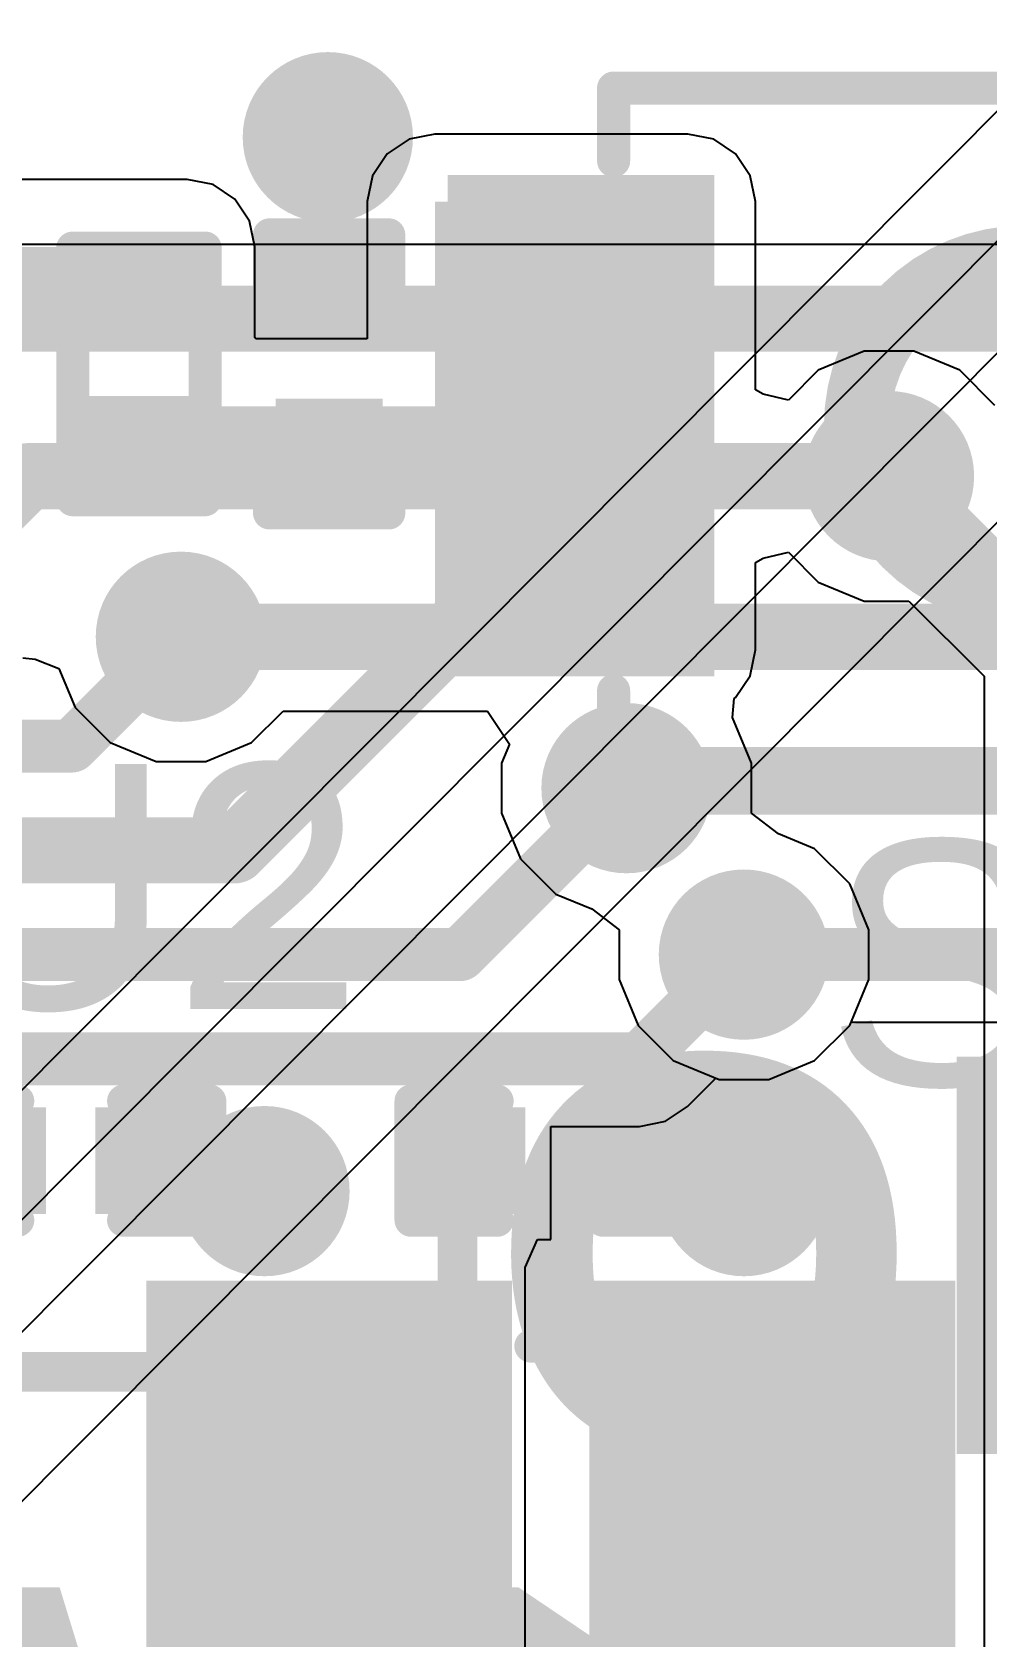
# Model space of a CAD drawing. Header units: inches. Extents: x -17 to 5374, y 0 to 5389.
# Drawn here: x 16.34 to 20, y 11.51 to 17.66 of the extents above; entities that cross this region are included whole.
import ezdxf

# ---------------------------------------------------------------- set-up
doc = ezdxf.new("R2010")
doc.units = ezdxf.units.IN
for name, color, linetype in [('Bottom Layer', 5, 'Continuous'), ('Bottom Overlay', 54, 'Continuous'), ('Bottom Solder', 6, 'Continuous'), ('Top Layer', 1, 'Continuous'), ('Top Overlay', 2, 'Continuous'), ('Top Paste', 8, 'Continuous'), ('Top Solder', 216, 'Continuous'), ('Via Holes', 16, 'Continuous')]:
    doc.layers.add(name, color=color, linetype=linetype)
doc.styles.add('Arial', font='', dxfattribs={"height": 0.2})
doc.styles.add('Arial_Bold', font='', dxfattribs={"height": 0.2})
doc.styles.get('Arial').set_extended_font_data('Arial')
doc.styles.get('Arial_Bold').set_extended_font_data('Arial', bold=True)

# ---------------------------------------------------------------- blocks, each defined once
blk = doc.blocks.new('SMD3225_4P_21')
at = {"layer": 'Top Layer'}
for points in [[(-1.8, 1.45), (-0.4, 1.45), (-0.4, 0.25), (-1.8, 0.25)], [(0.4, 1.45), (1.8, 1.45), (1.8, 0.25), (0.4, 0.25)], [(-1.8, -0.25), (-0.4, -0.25), (-0.4, -1.45), (-1.8, -1.45)], [(0.4, -0.25), (1.8, -0.25), (1.8, -1.45), (0.4, -1.45)]]:
    blk.add_hatch(color=1, dxfattribs=at).paths.add_polyline_path(points)
at = {"layer": 'Top Paste'}
for points in [[(-1.8, 1.45), (-0.4, 1.45), (-0.4, 0.25), (-1.8, 0.25)], [(0.4, 1.45), (1.8, 1.45), (1.8, 0.25), (0.4, 0.25)], [(-1.8, -0.25), (-0.4, -0.25), (-0.4, -1.45), (-1.8, -1.45)], [(0.4, -0.25), (1.8, -0.25), (1.8, -1.45), (0.4, -1.45)]]:
    blk.add_hatch(color=8, dxfattribs=at).paths.add_polyline_path(points)
at = {"layer": 'Top Solder'}
for points in [[(-1.9016, 1.5516), (-0.2984, 1.5516), (-0.2984, 0.1484), (-1.9016, 0.1484)], [(0.2984, 1.5516), (1.9016, 1.5516), (1.9016, 0.1484), (0.2984, 0.1484)], [(-1.9016, -0.1484), (-0.2984, -0.1484), (-0.2984, -1.5516), (-1.9016, -1.5516)], [(0.2984, -0.1484), (1.9016, -0.1484), (1.9016, -1.5516), (0.2984, -1.5516)]]:
    blk.add_hatch(color=216, dxfattribs=at).paths.add_polyline_path(points)
at = {"layer": 'Top Overlay', "const_width": 0.127}
for points in [[(-0.2032, 1.2954), (0.1778, 1.2954)], [(-1.651, 0.0762), (-1.651, -0.1016)], [(1.651, 0.0762), (1.651, -0.1016)], [(-2.0828, -0.7112), (-1.9558, -0.8382)], [(-2.0828, -0.7112), (-2.0828, -0.9652)], [(-1.9558, -0.8382), (-2.0828, -0.9652)], [(-0.2032, -1.2954), (0.1778, -1.2954)]]:
    blk.add_lwpolyline(points, dxfattribs=at)
at = {"layer": 'Top Overlay', "const_width": 0.0635}
for points in [[(-0.2349, 1.2954, 1), (-0.1714, 1.2954, 1)], [(0.1461, 1.2954, 1), (0.2095, 1.2954, 1)], [(-1.6827, 0.0762, 1), (-1.6193, 0.0762, 1)], [(1.6193, 0.0762, 1), (1.6827, 0.0762, 1)], [(-1.6827, -0.1016, 1), (-1.6193, -0.1016, 1)], [(1.6193, -0.1016, 1), (1.6827, -0.1016, 1)], [(-2.1145, -0.7112, 1), (-2.0511, -0.7112, 1)], [(-2.1145, -0.7112, 1), (-2.0511, -0.7112, 1)], [(-1.9875, -0.8382, 1), (-1.9241, -0.8382, 1)], [(-1.9875, -0.8382, 1), (-1.9241, -0.8382, 1)], [(-2.1145, -0.9652, 1), (-2.0511, -0.9652, 1)], [(-2.1145, -0.9652, 1), (-2.0511, -0.9652, 1)], [(-0.2349, -1.2954, 1), (-0.1714, -1.2954, 1)], [(0.1461, -1.2954, 1), (0.2095, -1.2954, 1)]]:
    blk.add_lwpolyline(points, format="xyb", close=True, dxfattribs=at)
blk = doc.blocks.new('XDFN_4_EP_1_1__24')
at = {"layer": 'Top Solder'}
for p in [(-0.6885, 0.1869), (0.3816, 0.1787), (-0.6885, -0.4634), (0.2312, -0.4715)]:
    blk.add_line(p, (-5367.8421, -5386.8921), dxfattribs=at)
blk = doc.blocks.new('B3U_1000P_25')
at = {"layer": 'Top Layer'}
for points in [[(-2.11, 0.86), (-1.29, 0.86), (-1.29, -0.86), (-2.11, -0.86)], [(1.29, 0.86), (2.11, 0.86), (2.11, -0.86), (1.29, -0.86)]]:
    blk.add_hatch(color=1, dxfattribs=at).paths.add_polyline_path(points)
at = {"layer": 'Top Paste'}
for points in [[(-2.11, 0.86), (-1.29, 0.86), (-1.29, -0.86), (-2.11, -0.86)], [(1.29, 0.86), (2.11, 0.86), (2.11, -0.86), (1.29, -0.86)]]:
    blk.add_hatch(color=8, dxfattribs=at).paths.add_polyline_path(points)
at = {"layer": 'Top Solder'}
for points in [[(-2.2116, 0.9616), (-1.1884, 0.9616), (-1.1884, -0.9616), (-2.2116, -0.9616)], [(1.1884, 0.9616), (2.2116, 0.9616), (2.2116, -0.9616), (1.1884, -0.9616)]]:
    blk.add_hatch(color=216, dxfattribs=at).paths.add_polyline_path(points)
at = {"layer": 'Top Overlay', "const_width": 0.127}
for points in [[(-1.5748, 1.016), (-1.5748, 1.2954)], [(-1.5748, 1.2954), (1.5748, 1.2954)], [(1.5748, 1.016), (1.5748, 1.2954)], [(-1.5748, -1.2954), (-1.5748, -1.016)], [(1.5748, -1.2954), (1.5748, -1.016)], [(-1.5748, -1.2954), (1.5748, -1.2954)]]:
    blk.add_lwpolyline(points, dxfattribs=at)
at = {"layer": 'Top Overlay'}
for points, const_width in [([(-1.6065, 1.2954, 1), (-1.5431, 1.2954, 1)], 0.0635), ([(-1.6065, 1.2954, 1), (-1.5431, 1.2954, 1)], 0.0635), ([(1.5431, 1.2954, 1), (1.6066, 1.2954, 1)], 0.0635), ([(1.5431, 1.2954, 1), (1.6066, 1.2954, 1)], 0.0635), ([(-1.6065, 1.016, 1), (-1.5431, 1.016, 1)], 0.0635), ([(1.5431, 1.016, 1), (1.6066, 1.016, 1)], 0.0635), ([(0.6411, 0, 1), (-0.6411, 0, 1)], 0.254), ([(-0.7046, 0, 1), (-0.5776, 0, 1)], 0.127), ([(0.5776, 0, 1), (0.7046, 0, 1)], 0.127), ([(-1.6065, -1.016, 1), (-1.5431, -1.016, 1)], 0.0635), ([(1.5431, -1.016, 1), (1.6066, -1.016, 1)], 0.0635), ([(-1.6065, -1.2954, 1), (-1.5431, -1.2954, 1)], 0.0635), ([(-1.6065, -1.2954, 1), (-1.5431, -1.2954, 1)], 0.0635), ([(1.5431, -1.2954, 1), (1.6066, -1.2954, 1)], 0.0635), ([(1.5431, -1.2954, 1), (1.6066, -1.2954, 1)], 0.0635)]:
    blk.add_lwpolyline(points, format="xyb", close=True, dxfattribs=dict(at, const_width=const_width))
blk = doc.blocks.new('R___0201_28')
at = {"layer": 'Top Layer'}
for points in [[(-0.41, 0.185), (-0.14, 0.185), (-0.14, -0.185), (-0.41, -0.185)], [(0.14, 0.185), (0.41, 0.185), (0.41, -0.185), (0.14, -0.185)]]:
    blk.add_hatch(color=1, dxfattribs=at).paths.add_polyline_path(points)
at = {"layer": 'Top Paste'}
for points in [[(-0.41, 0.185), (-0.14, 0.185), (-0.14, -0.185), (-0.41, -0.185)], [(0.14, 0.185), (0.41, 0.185), (0.41, -0.185), (0.14, -0.185)]]:
    blk.add_hatch(color=8, dxfattribs=at).paths.add_polyline_path(points)
at = {"layer": 'Top Solder'}
for points in [[(-0.465, 0.24), (-0.085, 0.24), (-0.085, -0.24), (-0.465, -0.24)], [(0.085, 0.24), (0.465, 0.24), (0.465, -0.24), (0.085, -0.24)]]:
    blk.add_hatch(color=216, dxfattribs=at).paths.add_polyline_path(points)
at = {"layer": 'Top Overlay', "const_width": 0.127}
for points in [[(-0.4826, 0.254), (0.4826, 0.254)], [(-0.4826, 0.254), (-0.4826, -0.254)], [(0.4826, 0.254), (0.4826, -0.254)], [(-0.4826, -0.254), (0.4826, -0.254)]]:
    blk.add_lwpolyline(points, dxfattribs=at)
at = {"layer": 'Top Overlay', "const_width": 0.0635}
for points in [[(-0.5143, 0.254, 1), (-0.4508, 0.254, 1)], [(-0.5143, 0.254, 1), (-0.4508, 0.254, 1)], [(0.4508, 0.254, 1), (0.5143, 0.254, 1)], [(0.4508, 0.254, 1), (0.5143, 0.254, 1)], [(-0.5143, -0.254, 1), (-0.4508, -0.254, 1)], [(-0.5143, -0.254, 1), (-0.4508, -0.254, 1)], [(0.4508, -0.254, 1), (0.5143, -0.254, 1)], [(0.4508, -0.254, 1), (0.5143, -0.254, 1)]]:
    blk.add_lwpolyline(points, format="xyb", close=True, dxfattribs=at)
blk = doc.blocks.new('CAP_0201_39')
at = {"layer": 'Top Layer'}
for points in [[(-0.45, 0.15), (-0.15, 0.15), (-0.15, -0.15), (-0.45, -0.15)], [(0.15, 0.15), (0.45, 0.15), (0.45, -0.15), (0.15, -0.15)]]:
    blk.add_hatch(color=1, dxfattribs=at).paths.add_polyline_path(points)
at = {"layer": 'Top Paste'}
for points in [[(-0.45, 0.15), (-0.15, 0.15), (-0.15, -0.15), (-0.45, -0.15)], [(0.15, 0.15), (0.45, 0.15), (0.45, -0.15), (0.15, -0.15)]]:
    blk.add_hatch(color=8, dxfattribs=at).paths.add_polyline_path(points)
at = {"layer": 'Top Solder'}
for points in [[(-0.505, 0.205), (-0.095, 0.205), (-0.095, -0.205), (-0.505, -0.205)], [(0.095, 0.205), (0.505, 0.205), (0.505, -0.205), (0.095, -0.205)]]:
    blk.add_hatch(color=216, dxfattribs=at).paths.add_polyline_path(points)
at = {"layer": 'Top Overlay', "const_width": 0.127}
for points in [[(-0.5334, -0.2286), (-0.5334, 0.2286)], [(-0.2032, 0.2286), (-0.5334, 0.2286)], [(0.5334, 0.2286), (0.2032, 0.2286)], [(0.5334, -0.2286), (0.5334, 0.2286)], [(-0.2032, -0.2286), (-0.5334, -0.2286)], [(0.5334, -0.2286), (0.2032, -0.2286)]]:
    blk.add_lwpolyline(points, dxfattribs=at)
at = {"layer": 'Top Overlay', "const_width": 0.0635}
for points in [[(-0.5651, 0.2286, 1), (-0.5016, 0.2286, 1)], [(-0.5651, 0.2286, 1), (-0.5016, 0.2286, 1)], [(-0.2349, 0.2286, 1), (-0.1714, 0.2286, 1)], [(0.1714, 0.2286, 1), (0.2349, 0.2286, 1)], [(0.5016, 0.2286, 1), (0.5651, 0.2286, 1)], [(0.5016, 0.2286, 1), (0.5651, 0.2286, 1)], [(-0.5651, -0.2286, 1), (-0.5016, -0.2286, 1)], [(-0.5651, -0.2286, 1), (-0.5016, -0.2286, 1)], [(-0.2349, -0.2286, 1), (-0.1714, -0.2286, 1)], [(0.1714, -0.2286, 1), (0.2349, -0.2286, 1)], [(0.5016, -0.2286, 1), (0.5651, -0.2286, 1)], [(0.5016, -0.2286, 1), (0.5651, -0.2286, 1)]]:
    blk.add_lwpolyline(points, format="xyb", close=True, dxfattribs=at)
blk = doc.blocks.new('C___0201_40')
at = {"layer": 'Top Layer'}
for points in [[(-0.45, 0.15), (-0.15, 0.15), (-0.15, -0.15), (-0.45, -0.15)], [(0.15, 0.15), (0.45, 0.15), (0.45, -0.15), (0.15, -0.15)]]:
    blk.add_hatch(color=1, dxfattribs=at).paths.add_polyline_path(points)
at = {"layer": 'Top Paste'}
for points in [[(-0.45, 0.15), (-0.15, 0.15), (-0.15, -0.15), (-0.45, -0.15)], [(0.15, 0.15), (0.45, 0.15), (0.45, -0.15), (0.15, -0.15)]]:
    blk.add_hatch(color=8, dxfattribs=at).paths.add_polyline_path(points)
at = {"layer": 'Top Solder'}
for points in [[(-0.505, 0.205), (-0.095, 0.205), (-0.095, -0.205), (-0.505, -0.205)], [(0.095, 0.205), (0.505, 0.205), (0.505, -0.205), (0.095, -0.205)]]:
    blk.add_hatch(color=216, dxfattribs=at).paths.add_polyline_path(points)
at = {"layer": 'Top Overlay', "const_width": 0.127}
for points in [[(-0.5334, 0.2286), (-0.5334, -0.2286)], [(-0.2032, 0.2286), (-0.5334, 0.2286)], [(0.5334, 0.2286), (0.2032, 0.2286)], [(0.5334, 0.2286), (0.5334, -0.2286)], [(-0.2032, -0.2286), (-0.5334, -0.2286)], [(0.5334, -0.2286), (0.2032, -0.2286)]]:
    blk.add_lwpolyline(points, dxfattribs=at)
at = {"layer": 'Top Overlay', "const_width": 0.0635}
for points in [[(-0.5651, 0.2286, 1), (-0.5016, 0.2286, 1)], [(-0.5651, 0.2286, 1), (-0.5016, 0.2286, 1)], [(-0.2349, 0.2286, 1), (-0.1714, 0.2286, 1)], [(0.1714, 0.2286, 1), (0.2349, 0.2286, 1)], [(0.5016, 0.2286, 1), (0.5651, 0.2286, 1)], [(0.5016, 0.2286, 1), (0.5651, 0.2286, 1)], [(-0.5651, -0.2286, 1), (-0.5016, -0.2286, 1)], [(-0.5651, -0.2286, 1), (-0.5016, -0.2286, 1)], [(-0.2349, -0.2286, 1), (-0.1714, -0.2286, 1)], [(0.1714, -0.2286, 1), (0.2349, -0.2286, 1)], [(0.5016, -0.2286, 1), (0.5651, -0.2286, 1)], [(0.5016, -0.2286, 1), (0.5651, -0.2286, 1)]]:
    blk.add_lwpolyline(points, format="xyb", close=True, dxfattribs=at)
blk = doc.blocks.new('CAP_0201_44')
at = {"layer": 'Top Layer'}
for points in [[(-0.45, 0.15), (-0.15, 0.15), (-0.15, -0.15), (-0.45, -0.15)], [(0.15, 0.15), (0.45, 0.15), (0.45, -0.15), (0.15, -0.15)]]:
    blk.add_hatch(color=1, dxfattribs=at).paths.add_polyline_path(points)
at = {"layer": 'Top Paste'}
for points in [[(-0.45, 0.15), (-0.15, 0.15), (-0.15, -0.15), (-0.45, -0.15)], [(0.15, 0.15), (0.45, 0.15), (0.45, -0.15), (0.15, -0.15)]]:
    blk.add_hatch(color=8, dxfattribs=at).paths.add_polyline_path(points)
at = {"layer": 'Top Solder'}
for points in [[(-0.505, 0.205), (-0.095, 0.205), (-0.095, -0.205), (-0.505, -0.205)], [(0.095, 0.205), (0.505, 0.205), (0.505, -0.205), (0.095, -0.205)]]:
    blk.add_hatch(color=216, dxfattribs=at).paths.add_polyline_path(points)
at = {"layer": 'Top Overlay', "const_width": 0.127}
for points in [[(-0.5334, 0.2286), (-0.2032, 0.2286)], [(-0.5334, -0.2286), (-0.5334, 0.2286)], [(0.2032, 0.2286), (0.5334, 0.2286)], [(0.5334, -0.2286), (0.5334, 0.2286)], [(-0.5334, -0.2286), (-0.2032, -0.2286)], [(0.2032, -0.2286), (0.5334, -0.2286)]]:
    blk.add_lwpolyline(points, dxfattribs=at)
at = {"layer": 'Top Overlay', "const_width": 0.0635}
for points in [[(-0.5651, 0.2286, 1), (-0.5016, 0.2286, 1)], [(-0.5651, 0.2286, 1), (-0.5016, 0.2286, 1)], [(-0.2349, 0.2286, 1), (-0.1714, 0.2286, 1)], [(0.1714, 0.2286, 1), (0.2349, 0.2286, 1)], [(0.5016, 0.2286, 1), (0.5651, 0.2286, 1)], [(0.5016, 0.2286, 1), (0.5651, 0.2286, 1)], [(-0.5651, -0.2286, 1), (-0.5016, -0.2286, 1)], [(-0.5651, -0.2286, 1), (-0.5016, -0.2286, 1)], [(-0.2349, -0.2286, 1), (-0.1714, -0.2286, 1)], [(0.1714, -0.2286, 1), (0.2349, -0.2286, 1)], [(0.5016, -0.2286, 1), (0.5651, -0.2286, 1)], [(0.5016, -0.2286, 1), (0.5651, -0.2286, 1)]]:
    blk.add_lwpolyline(points, format="xyb", close=True, dxfattribs=at)

msp = doc.modelspace()

# ---------------------------------------------------------------- hatches: boundary and pattern name
at = {"layer": 'Bottom Layer'}
h = msp.add_hatch(color=5, dxfattribs=at)
edge = h.paths.add_edge_path()
edge.add_arc((17.4711, 17.2612), 0.225, 0, 360)
h = msp.add_hatch(color=5, dxfattribs=at)
edge = h.paths.add_edge_path()
edge.add_arc((19.6237, 15.9608), 0.225, 0, 360)
h = msp.add_hatch(color=5, dxfattribs=at)
edge = h.paths.add_edge_path()
edge.add_arc((16.9074, 15.3448), 0.225, 0, 360)
h = msp.add_hatch(color=5, dxfattribs=at)
edge = h.paths.add_edge_path()
edge.add_arc((18.6168, 14.764), 0.225, 0, 360)
h = msp.add_hatch(color=5, dxfattribs=at)
edge = h.paths.add_edge_path()
edge.add_arc((19.0671, 14.1254), 0.225, 0, 360)
h = msp.add_hatch(color=5, dxfattribs=at)
edge = h.paths.add_edge_path()
edge.add_arc((17.228, 13.2181), 0.225, 0, 360)
h = msp.add_hatch(color=5, dxfattribs=at)
edge = h.paths.add_edge_path()
edge.add_arc((19.0671, 13.2181), 0.225, 0, 360)
at = {"layer": 'Bottom Solder'}
h = msp.add_hatch(color=6, dxfattribs=at)
edge = h.paths.add_edge_path()
edge.add_arc((17.4711, 17.2612), 0.3266, 0, 360)
h = msp.add_hatch(color=6, dxfattribs=at)
edge = h.paths.add_edge_path()
edge.add_arc((19.6237, 15.9608), 0.3266, 0, 360)
h = msp.add_hatch(color=6, dxfattribs=at)
edge = h.paths.add_edge_path()
edge.add_arc((16.9074, 15.3448), 0.3266, 0, 360)
h = msp.add_hatch(color=6, dxfattribs=at)
edge = h.paths.add_edge_path()
edge.add_arc((18.6168, 14.764), 0.3266, 0, 360)
h = msp.add_hatch(color=6, dxfattribs=at)
edge = h.paths.add_edge_path()
edge.add_arc((19.0671, 14.1254), 0.3266, 0, 360)
h = msp.add_hatch(color=6, dxfattribs=at)
edge = h.paths.add_edge_path()
edge.add_arc((17.228, 13.2181), 0.3266, 0, 360)
h = msp.add_hatch(color=6, dxfattribs=at)
edge = h.paths.add_edge_path()
edge.add_arc((19.0671, 13.2181), 0.3266, 0, 360)
at = {"layer": 'Top Layer'}
h = msp.add_hatch(color=1, dxfattribs=at)
edge = h.paths.add_edge_path()
edge.add_arc((17.4711, 17.2612), 0.225, 0, 360)
for points in [[(17.8816, 15.2944), (18.8522, 15.2944), (18.8522, 17.0144), (17.8816, 17.0144)], [(15.7734, 16.4932), (16.9315, 16.4932), (16.9315, 16.8402), (15.7734, 16.8402)], [(16.5615, 15.8761), (18.8522, 15.8761), (18.8522, 16.2282), (16.5615, 16.2282)]]:
    msp.add_hatch(color=1, dxfattribs=at).paths.add_polyline_path(points)
h = msp.add_hatch(color=1, dxfattribs=at)
edge = h.paths.add_edge_path()
edge.add_arc((19.6237, 15.9608), 0.225, 0, 360)
h = msp.add_hatch(color=1, dxfattribs=at)
edge = h.paths.add_edge_path()
edge.add_arc((16.9074, 15.3448), 0.225, 0, 360)
h = msp.add_hatch(color=1, dxfattribs=at)
edge = h.paths.add_edge_path()
edge.add_arc((18.6168, 14.764), 0.225, 0, 360)
h = msp.add_hatch(color=1, dxfattribs=at)
edge = h.paths.add_edge_path()
edge.add_arc((19.0671, 14.1254), 0.225, 0, 360)
h = msp.add_hatch(color=1, dxfattribs=at)
edge = h.paths.add_edge_path()
edge.add_arc((17.228, 13.2181), 0.225, 0, 360)
h = msp.add_hatch(color=1, dxfattribs=at)
edge = h.paths.add_edge_path()
edge.add_arc((19.0671, 13.2181), 0.225, 0, 360)
at = {"layer": 'Top Solder'}
h = msp.add_hatch(color=216, dxfattribs=at)
edge = h.paths.add_edge_path()
edge.add_arc((17.4711, 17.2612), 0.3266, 0, 360)
h = msp.add_hatch(color=216, dxfattribs=at)
edge = h.paths.add_edge_path()
edge.add_arc((19.6237, 15.9608), 0.3266, 0, 360)
h = msp.add_hatch(color=216, dxfattribs=at)
edge = h.paths.add_edge_path()
edge.add_arc((16.9074, 15.3448), 0.3266, 0, 360)
h = msp.add_hatch(color=216, dxfattribs=at)
edge = h.paths.add_edge_path()
edge.add_arc((18.6168, 14.764), 0.3266, 0, 360)
h = msp.add_hatch(color=216, dxfattribs=at)
edge = h.paths.add_edge_path()
edge.add_arc((19.0671, 14.1254), 0.3266, 0, 360)
h = msp.add_hatch(color=216, dxfattribs=at)
edge = h.paths.add_edge_path()
edge.add_arc((17.228, 13.2181), 0.3266, 0, 360)
h = msp.add_hatch(color=216, dxfattribs=at)
edge = h.paths.add_edge_path()
edge.add_arc((19.0671, 13.2181), 0.3266, 0, 360)
at = {"layer": 'Via Holes'}
h = msp.add_hatch(color=7, dxfattribs=at)
edge = h.paths.add_edge_path()
edge.add_arc((17.4711, 17.2612), 0.15, 0, 360)
h = msp.add_hatch(color=7, dxfattribs=at)
edge = h.paths.add_edge_path()
edge.add_arc((19.6237, 15.9608), 0.15, 0, 360)
h = msp.add_hatch(color=7, dxfattribs=at)
edge = h.paths.add_edge_path()
edge.add_arc((16.9074, 15.3448), 0.15, 0, 360)
h = msp.add_hatch(color=7, dxfattribs=at)
edge = h.paths.add_edge_path()
edge.add_arc((18.6168, 14.764), 0.15, 0, 360)
h = msp.add_hatch(color=7, dxfattribs=at)
edge = h.paths.add_edge_path()
edge.add_arc((19.0671, 14.1254), 0.15, 0, 360)
h = msp.add_hatch(color=7, dxfattribs=at)
edge = h.paths.add_edge_path()
edge.add_arc((17.228, 13.2181), 0.15, 0, 360)
h = msp.add_hatch(color=7, dxfattribs=at)
edge = h.paths.add_edge_path()
edge.add_arc((19.0671, 13.2181), 0.15, 0, 360)

# ---------------------------------------------------------------- linework, layer by layer
at = {"layer": 'Bottom Layer'}
for p, q in [((24.2752, 16.85), (15.4221, 16.85)), ((16.3014, 15.2639), (16.349, 15.2585)), ((16.349, 15.2585), (16.4396, 15.2225)), ((16.4396, 15.2225), (16.5013, 15.0735)), ((16.5013, 15.0735), (16.636, 14.9387)), ((17.1787, 14.9387), (17.2999, 15.0599)), ((17.2999, 15.0599), (18.0834, 15.0599)), ((18.0834, 15.0599), (18.1683, 14.9329)), ((16.636, 14.9387), (16.8121, 14.8658)), ((17.0027, 14.8658), (17.1787, 14.9387)), ((18.1683, 14.9329), (18.1378, 14.8593)), ((16.8121, 14.8658), (17.0027, 14.8658)), ((18.1378, 14.8593), (18.1378, 14.6687)), ((18.1378, 14.6687), (18.2107, 14.4926)), ((18.2107, 14.4926), (18.3454, 14.3579)), ((18.3454, 14.3579), (18.4838, 14.3006)), ((18.4838, 14.3006), (18.5881, 14.2207)), ((18.5881, 14.2207), (18.5881, 14.0301)), ((18.5881, 14.0301), (18.6611, 13.8541)), ((18.6611, 13.8541), (18.7958, 13.7193)), ((19.3385, 13.7193), (19.4732, 13.8541)), ((19.4732, 13.8541), (19.4783, 13.8664)), ((19.4783, 13.8664), (23.463, 13.8664)), ((18.7958, 13.7193), (18.9719, 13.6464)), ((19.1624, 13.6464), (19.3385, 13.7193)), ((18.9719, 13.6464), (19.1624, 13.6464))]:
    msp.add_line(p, q, dxfattribs=at)
for points, const_width in [([(15.4221, 16.5651), (24.6591, 16.5651)], 0.254), ([(15.9717, 15.6117), (16.3208, 15.9608)], 0.254), ([(16.3208, 15.9608), (19.6237, 15.9608)], 0.254), ([(16.9074, 15.3448), (20.817, 15.3448)], 0.254), ([(18.6168, 14.764), (24.7162, 14.764)], 0.2032), ([(19.0671, 14.1254), (23.5703, 14.1254)], 0.2032)]:
    msp.add_lwpolyline(points, dxfattribs=dict(at, const_width=const_width))
for points, const_width in [([(16.2573, 15.9608, 1), (16.3843, 15.9608, 1)], 0.127), ([(16.2573, 15.9608, 1), (16.3843, 15.9608, 1)], 0.127), ([(19.5602, 15.9608, 1), (19.6872, 15.9608, 1)], 0.127), ([(16.8439, 15.3448, 1), (16.9709, 15.3448, 1)], 0.127), ([(18.566, 14.764, 1), (18.6676, 14.764, 1)], 0.1016), ([(19.0163, 14.1254, 1), (19.1179, 14.1254, 1)], 0.1016)]:
    msp.add_lwpolyline(points, format="xyb", close=True, dxfattribs=dict(at, const_width=const_width))
at = {"layer": 'Top Layer'}
for p, q in [((17.7825, 17.2537), (17.6985, 17.1975)), ((17.8816, 17.2734), (17.7825, 17.2537)), ((18.8522, 17.2734), (17.8816, 17.2734)), ((18.9513, 17.2537), (18.8522, 17.2734)), ((19.0353, 17.1975), (18.9513, 17.2537)), ((17.6985, 17.1975), (17.6423, 17.1135)), ((19.0915, 17.1135), (19.0353, 17.1975)), ((16.9315, 17.0992), (15.8219, 17.0992)), ((17.0306, 17.0795), (16.9315, 17.0992)), ((17.1146, 17.0233), (17.0306, 17.0795)), ((17.6423, 17.1135), (17.6226, 17.0144)), ((19.1112, 17.0144), (19.0915, 17.1135)), ((17.1708, 16.9393), (17.1146, 17.0233)), ((17.6226, 17.0144), (17.6226, 16.4872)), ((19.1112, 16.2916), (19.1112, 17.0144)), ((17.1905, 16.8402), (17.1708, 16.9393)), ((17.1905, 16.4932), (17.1905, 16.8402)), ((17.1954, 16.4872), (17.1905, 16.4932)), ((17.6226, 16.4872), (17.1954, 16.4872)), ((19.5284, 16.4398), (19.3524, 16.3669)), ((19.719, 16.4398), (19.5284, 16.4398)), ((19.895, 16.3669), (19.719, 16.4398)), ((19.3524, 16.3669), (19.2382, 16.2527)), ((20.0298, 16.2321), (19.895, 16.3669)), ((19.1411, 16.2749), (19.1112, 16.2916)), ((19.2382, 16.2527), (19.1411, 16.2749)), ((19.1112, 15.63), (19.1411, 15.6467)), ((19.1411, 15.6467), (19.2382, 15.6689)), ((19.2382, 15.6689), (19.3524, 15.5547)), ((19.1112, 15.2944), (19.1112, 15.63)), ((19.3524, 15.5547), (19.5284, 15.4818)), ((19.5284, 15.4818), (19.6998, 15.4818)), ((19.6998, 15.4818), (19.9884, 15.1932)), ((19.0915, 15.1953), (19.1112, 15.2944)), ((19.0353, 15.1113), (19.0915, 15.1953)), ((19.9884, 15.1932), (19.9884, 10.8274)), ((19.0229, 15.0353), (19.03, 15.1077)), ((19.03, 15.1077), (19.0353, 15.1113)), ((19.0958, 14.8593), (19.0229, 15.0353)), ((19.0958, 14.6687), (19.0958, 14.8593)), ((19.2001, 14.5888), (19.0958, 14.6687)), ((19.3385, 14.5315), (19.2001, 14.5888)), ((19.4732, 14.3967), (19.3385, 14.5315)), ((19.5461, 14.2207), (19.4732, 14.3967)), ((19.5461, 14.0301), (19.5461, 14.2207)), ((19.4732, 13.8541), (19.5461, 14.0301)), ((19.3385, 13.7193), (19.4732, 13.8541)), ((19.1624, 13.6464), (19.3385, 13.7193)), ((18.8503, 13.5423), (18.9595, 13.6515)), ((18.9595, 13.6515), (18.9719, 13.6464)), ((18.9719, 13.6464), (19.1624, 13.6464)), ((18.6671, 13.4664), (18.7663, 13.4861)), ((18.7663, 13.4861), (18.8503, 13.5423)), ((18.3261, 13.0326), (18.3261, 13.4664)), ((18.3261, 13.4664), (18.6671, 13.4664)), ((18.2285, 12.9252), (18.2758, 13.0326)), ((18.2758, 13.0326), (18.3261, 13.0326)), ((18.2285, 11.2204), (18.2285, 12.9252))]:
    msp.add_line(p, q, dxfattribs=at)
for points, const_width in [([(17.4711, 17.2612), (17.4736, 17.2587)], 0.1524), ([(17.4736, 16.6557), (17.4736, 17.2587)], 0.1524), ([(17.4736, 16.6557), (17.4761, 16.6532)], 0.1524), ([(18.4422, 15.855), (18.4422, 16.1544)], 0.254), ([(19.6237, 15.9608), (20.2733, 15.3112)], 0.254), ([(17.1126, 14.5254), (18.4422, 15.855)], 0.254), ([(16.488, 14.9254), (16.9074, 15.3448)], 0.2032), ([(15.2741, 14.9254), (16.488, 14.9254)], 0.2032), ([(17.9782, 14.1254), (18.6168, 14.764)], 0.2032), ([(15.2741, 14.5254), (17.1126, 14.5254)], 0.254), ([(15.2741, 14.1254), (17.9782, 14.1254)], 0.2032), ([(18.6671, 13.7254), (19.0671, 14.1254)], 0.2032), ([(15.2799, 13.7254), (18.6671, 13.7254)], 0.2032), ([(16.7846, 13.335), (16.7984, 13.335)], 0.1524), ([(16.7984, 13.335), (16.8584, 13.275)], 0.1524), ([(17.9687, 13.28), (18.0237, 13.335)], 0.1524), ([(16.8584, 13.275), (17.1711, 13.275)], 0.1524), ([(17.1711, 13.275), (17.228, 13.2181)], 0.1524), ([(17.9687, 12.6654), (17.9687, 13.28)], 0.1524), ([(17.4761, 12.1728), (17.9687, 12.6654)], 0.1524), ([(15.2741, 12.5254), (17.0235, 12.5254)], 0.1524), ([(17.0235, 12.5254), (17.4761, 12.0728)], 0.1524), ([(17.4761, 12.0728), (17.4761, 12.1728)], 0.1524)]:
    msp.add_lwpolyline(points, dxfattribs=dict(at, const_width=const_width))
for points, const_width in [([(17.433, 17.2612, 1), (17.5092, 17.2612, 1)], 0.0762), ([(17.4355, 17.2587, 1), (17.5117, 17.2587, 1)], 0.0762), ([(17.4355, 17.2587, 1), (17.5117, 17.2587, 1)], 0.0762), ([(17.4355, 16.6557, 1), (17.5117, 16.6557, 1)], 0.0762), ([(17.4355, 16.6557, 1), (17.5117, 16.6557, 1)], 0.0762), ([(17.438, 16.6532, 1), (17.5142, 16.6532, 1)], 0.0762), ([(18.3787, 16.1544, 1), (18.5057, 16.1544, 1)], 0.127), ([(19.5602, 15.9608, 1), (19.6872, 15.9608, 1)], 0.127), ([(18.3787, 15.855, 1), (18.5057, 15.855, 1)], 0.127), ([(18.3787, 15.855, 1), (18.5057, 15.855, 1)], 0.127), ([(16.8566, 15.3448, 1), (16.9582, 15.3448, 1)], 0.1016), ([(16.4372, 14.9254, 1), (16.5388, 14.9254, 1)], 0.1016), ([(16.4372, 14.9254, 1), (16.5388, 14.9254, 1)], 0.1016), ([(18.566, 14.764, 1), (18.6676, 14.764, 1)], 0.1016), ([(17.0491, 14.5254, 1), (17.1761, 14.5254, 1)], 0.127), ([(17.0491, 14.5254, 1), (17.1761, 14.5254, 1)], 0.127), ([(17.9274, 14.1254, 1), (18.029, 14.1254, 1)], 0.1016), ([(17.9274, 14.1254, 1), (18.029, 14.1254, 1)], 0.1016), ([(19.0163, 14.1254, 1), (19.1179, 14.1254, 1)], 0.1016), ([(18.6163, 13.7254, 1), (18.7179, 13.7254, 1)], 0.1016), ([(18.6163, 13.7254, 1), (18.7179, 13.7254, 1)], 0.1016), ([(16.7465, 13.335, 1), (16.8227, 13.335, 1)], 0.0762), ([(16.7603, 13.335, 1), (16.8365, 13.335, 1)], 0.0762), ([(16.7603, 13.335, 1), (16.8365, 13.335, 1)], 0.0762), ([(17.9856, 13.335, 1), (18.0618, 13.335, 1)], 0.0762), ([(16.8203, 13.275, 1), (16.8965, 13.275, 1)], 0.0762), ([(16.8203, 13.275, 1), (16.8965, 13.275, 1)], 0.0762), ([(17.133, 13.275, 1), (17.2092, 13.275, 1)], 0.0762), ([(17.133, 13.275, 1), (17.2092, 13.275, 1)], 0.0762), ([(17.9306, 13.28, 1), (18.0068, 13.28, 1)], 0.0762), ([(17.9306, 13.28, 1), (18.0068, 13.28, 1)], 0.0762), ([(17.1899, 13.2181, 1), (17.2661, 13.2181, 1)], 0.0762), ([(17.9306, 12.6654, 1), (18.0068, 12.6654, 1)], 0.0762), ([(17.9306, 12.6654, 1), (18.0068, 12.6654, 1)], 0.0762), ([(16.9854, 12.5254, 1), (17.0616, 12.5254, 1)], 0.0762), ([(16.9854, 12.5254, 1), (17.0616, 12.5254, 1)], 0.0762), ([(17.438, 12.1728, 1), (17.5142, 12.1728, 1)], 0.0762), ([(17.438, 12.1728, 1), (17.5142, 12.1728, 1)], 0.0762), ([(17.438, 12.0728, 1), (17.5142, 12.0728, 1)], 0.0762), ([(17.438, 12.0728, 1), (17.5142, 12.0728, 1)], 0.0762)]:
    msp.add_lwpolyline(points, format="xyb", close=True, dxfattribs=dict(at, const_width=const_width))

# ---------------------------------------------------------------- block references
for name, p, rotation in [('XDFN_4_EP_1_1__24', (5.9944, 2.5654), 180), ('CAP_0201_39', (17.4761, 16.3532), 270), ('R___0201_28', (16.7465, 16.3532), 90), ('C___0201_40', (18.3237, 13.335), 180), ('SMD3225_4P_21', (18.3261, 10.9728), 90)]:
    msp.add_blockref(name, p, dxfattribs=dict(rotation=rotation))
for name, p in [('B3U_1000P_25', (20.1422, 16.1544)), ('CAP_0201_44', (16.4846, 13.335))]:
    msp.add_blockref(name, p)

# ---------------------------------------------------------------- texts
at = {"layer": 'Bottom Overlay', "style": 'Arial_Bold', "text_generation_flag": 2}
for s, p in [('SWDIO', (25.2984, 12.2103)), ('1V1', (18.7143, 10.1745))]:
    msp.add_text(s, height=1.524, rotation=360, dxfattribs=at).set_placement(p)
at = {"layer": 'Top Overlay', "style": 'Arial'}
for s, p in [('U2', (15.9298, 13.9171)), ('SW2', (19.3801, 13.6236))]:
    msp.add_text(s, height=0.9398, dxfattribs=at).set_placement(p)

doc.saveas('drawing.dxf')
